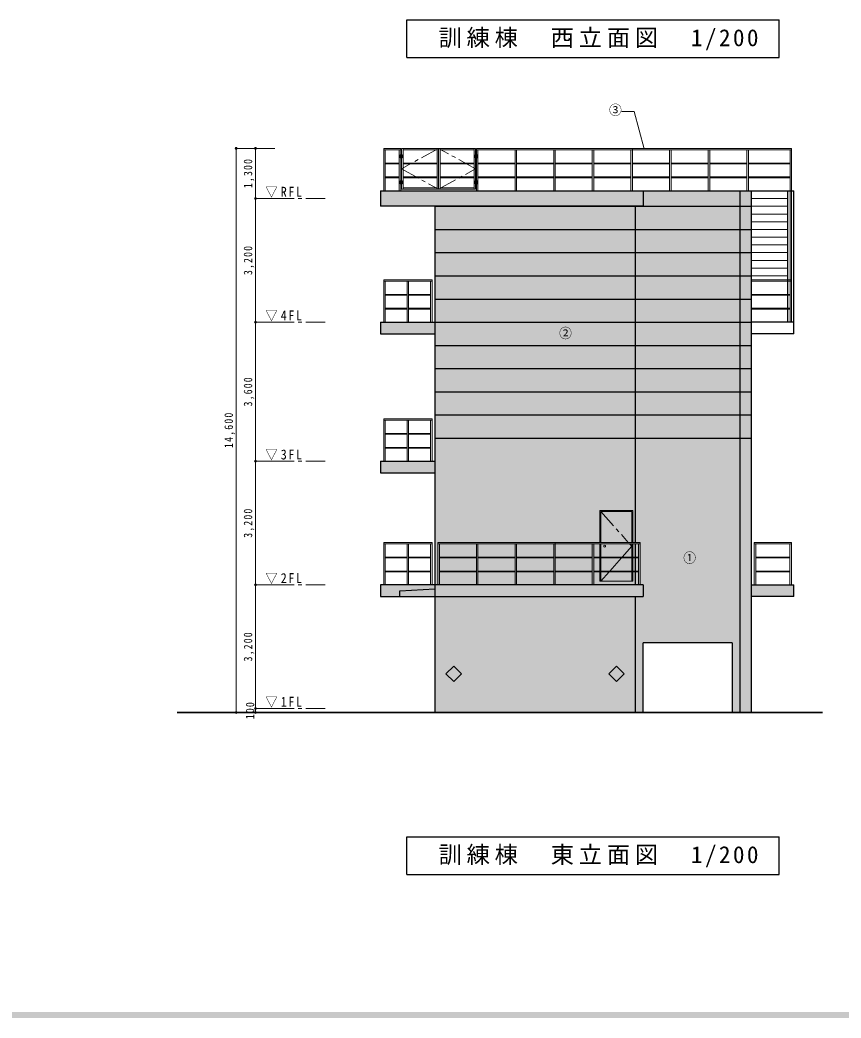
# Model space of a CAD drawing. Units: millimetres at full size. Extents: x -38230 to 40344, y -28542 to 27899.
# Drawn here: x -16975 to 4280, y -27721 to -1888 of the extents above; entities that cross this region are included whole.
import ezdxf
from ezdxf.enums import TextEntityAlignment as Align

# ---------------------------------------------------------------- set-up
doc = ezdxf.new("R2010")
doc.units = ezdxf.units.MM
doc.header["$LTSCALE"] = 100
doc.header["$PDMODE"] = 32
doc.header["$PDSIZE"] = 50
doc.linetypes.add('CHAIN1', pattern=[8, 5, -1, 1, -1])
for name, color, linetype, lineweight in [('1-2_細線', 7, 'Continuous', 18), ('1-3_中線', 3, 'Continuous', 25), ('1-4_太線', 2, 'Continuous', 35), ('1-8_ﾊｯﾁﾝｸﾞ', 4, 'Continuous', 9), ('1-A_中芯線', 4, 'CHAIN1', 9), ('1-D_文字', 7, 'Continuous', 18), ('1-E_寸法', 4, 'Continuous', 9), ('4-1_寸法', 4, 'Continuous', 9)]:
    doc.layers.add(name, color=color, linetype=linetype, lineweight=lineweight)
for name, color, linetype in [('2-D_2-Dﾚｲﾔ', 9, 'Continuous'), ('3-D_文字', 134, 'Continuous'), ('4-D_文字', 7, 'Continuous'), ('F-D', 150, 'Continuous')]:
    doc.layers.add(name, color=color, linetype=linetype)
doc.styles.add('ＭＳ ゴシック', font='')
doc.styles.get('ＭＳ ゴシック').set_extended_font_data('MS Gothic')

msp = doc.modelspace()

# ---------------------------------------------------------------- linework, layer by layer
at = {"layer": '1-2_細線'}
for p, q in [((-7558.9, -5210.6), (-7558.9, -6310.6)), ((-7118.9, -5210.6), (-7558.9, -5210.6)), ((-7118.9, -5250.6), (-7558.9, -5250.6)), ((-7518.9, -5250.6), (-7518.9, -6310.6)), ((-7158.9, -5250.6), (-7158.9, -6310.6)), ((-7118.9, -5210.6), (-7118.9, -6310.6)), ((-7098.9, -6270.6), (-7098.9, -5210.6)), ((-7098.9, -5210.6), (-6138.9, -5210.6)), ((-7058.9, -5210.6), (-7058.9, -6270.6)), ((-7058.9, -5250.6), (-6178.9, -5250.6)), ((-6178.9, -6270.6), (-6178.9, -5210.6)), ((-6138.9, -6270.6), (-6138.9, -5210.6)), ((-5178.9, -5210.6), (-6138.9, -5210.6)), ((-6098.9, -6270.6), (-6098.9, -5210.6)), ((-5218.9, -5250.6), (-6098.9, -5250.6)), ((-5218.9, -5210.6), (-5218.9, -6270.6)), ((-5178.9, -6270.6), (-5178.9, -5210.6)), ((-5158.9, -5210.6), (-5158.9, -6310.6)), ((-5158.9, -5210.6), (3001.1, -5210.6)), ((-5158.9, -5250.6), (3001.1, -5250.6)), ((-5118.9, -5250.6), (-5118.9, -6310.6)), ((-4158.9, -5250.6), (-4158.9, -6310.6)), ((-4118.9, -5250.6), (-4118.9, -6310.6)), ((-3158.9, -6310.6), (-3158.9, -5250.6)), ((-3118.9, -5250.6), (-3118.9, -6310.6)), ((-2158.9, -6310.6), (-2158.9, -5250.6)), ((-2118.9, -5250.6), (-2118.9, -6310.6)), ((-1158.9, -6310.6), (-1158.9, -5250.6)), ((-1118.9, -5210.6), (-1118.9, -6310.6)), ((-158.9, -5250.6), (-158.9, -6310.6)), ((-118.9, -5250.6), (-118.9, -6310.6)), ((841.1, -5250.6), (841.1, -6310.6)), ((881.1, -5250.6), (881.1, -6310.6)), ((1841.1, -5250.6), (1841.1, -6310.6)), ((1881.1, -6310.6), (1881.1, -5250.6)), ((2961.1, -5250.6), (2961.1, -9710.6)), ((3001.1, -9710.6), (3001.1, -5210.6)), ((-7158.9, -5590.6), (-7518.9, -5590.6)), ((-7158.9, -5610.6), (-7518.9, -5610.6)), ((-6178.9, -5590.6), (-7058.9, -5590.6)), ((-6178.9, -5610.6), (-7058.9, -5610.6)), ((-6098.9, -5590.6), (-5218.9, -5590.6)), ((-6098.9, -5610.6), (-5218.9, -5610.6)), ((-4158.9, -5590.6), (-5118.9, -5590.6)), ((-4158.9, -5610.6), (-5118.9, -5610.6)), ((-3158.9, -5590.6), (-4118.9, -5590.6)), ((-3158.9, -5610.6), (-4118.9, -5610.6)), ((-2158.9, -5590.6), (-3118.9, -5590.6)), ((-2158.9, -5610.6), (-3118.9, -5610.6)), ((-1158.9, -5590.6), (-2118.9, -5590.6)), ((-1158.9, -5610.6), (-2118.9, -5610.6)), ((-158.9, -5590.6), (-1118.9, -5590.6)), ((-158.9, -5610.6), (-1118.9, -5610.6)), ((841.1, -5590.6), (-118.9, -5590.6)), ((841.1, -5610.6), (-118.9, -5610.6)), ((1841.1, -5590.6), (881.1, -5590.6)), ((1841.1, -5610.6), (881.1, -5610.6)), ((2961.1, -5590.6), (1881.1, -5590.6)), ((2961.1, -5610.6), (1881.1, -5610.6)), ((-7158.9, -5950.6), (-7518.9, -5950.6)), ((-7158.9, -5970.6), (-7518.9, -5970.6)), ((-6178.9, -5950.6), (-7058.9, -5950.6)), ((-6178.9, -5970.6), (-7058.9, -5970.6)), ((-6098.9, -5950.6), (-5218.9, -5950.6)), ((-6098.9, -5970.6), (-5218.9, -5970.6)), ((-4158.9, -5950.6), (-5118.9, -5950.6)), ((-4158.9, -5970.6), (-5118.9, -5970.6)), ((-3158.9, -5950.6), (-4118.9, -5950.6)), ((-3158.9, -5970.6), (-4118.9, -5970.6)), ((-2158.9, -5950.6), (-3118.9, -5950.6)), ((-2158.9, -5970.6), (-3118.9, -5970.6)), ((-1158.9, -5950.6), (-2118.9, -5950.6)), ((-1158.9, -5970.6), (-2118.9, -5970.6)), ((-158.9, -5950.6), (-1118.9, -5950.6)), ((-158.9, -5970.6), (-1118.9, -5970.6)), ((841.1, -5950.6), (-118.9, -5950.6)), ((841.1, -5970.6), (-118.9, -5970.6)), ((1841.1, -5950.6), (881.1, -5950.6)), ((1841.1, -5970.6), (881.1, -5970.6)), ((2961.1, -5950.6), (1881.1, -5950.6)), ((2961.1, -5970.6), (1881.1, -5970.6)), ((-7098.9, -6270.6), (-6138.9, -6270.6)), ((-7058.9, -6230.6), (-6178.9, -6230.6)), ((-5178.9, -6270.6), (-6138.9, -6270.6)), ((-5218.9, -6230.6), (-6098.9, -6230.6)), ((1961.1, -6510.6), (2901.1, -6510.6)), ((1961.1, -6710.6), (2901.1, -6710.6)), ((1961.1, -6910.6), (2901.1, -6910.6)), ((1961.1, -7110.6), (2901.1, -7110.6)), ((1961.1, -7310.6), (2901.1, -7310.6)), ((1961.1, -7510.6), (2901.1, -7510.6)), ((1961.1, -7710.6), (2901.1, -7710.6)), ((1961.1, -7910.6), (2901.1, -7910.6)), ((1961.1, -8110.6), (2901.1, -8110.6)), ((1961.1, -8310.6), (2901.1, -8310.6)), ((1961.1, -8510.6), (2901.1, -8510.6)), ((-7558.9, -8610.6), (-7558.9, -9710.6)), ((-7558.9, -8610.6), (-6308.8, -8610.6)), ((-7558.9, -8650.6), (-6308.8, -8650.6)), ((-7518.9, -8650.6), (-7518.9, -9710.6)), ((-6953.8, -8650.6), (-6953.8, -9710.6)), ((-6913.8, -8650.6), (-6913.8, -9710.6)), ((-6348.8, -8650.6), (-6348.8, -9710.6)), ((-6308.8, -8610.6), (-6308.8, -9710.6)), ((1961.1, -8610.6), (3001.1, -8610.6)), ((1961.1, -8650.6), (3001.1, -8650.6)), ((-7518.9, -8990.6), (-6953.8, -8990.6)), ((-7518.9, -9010.6), (-6953.8, -9010.6)), ((-6913.8, -8990.6), (-6348.8, -8990.6)), ((-6913.8, -9010.6), (-6348.8, -9010.6)), ((2961.1, -8990.6), (1961.1, -8990.6)), ((2961.1, -9010.6), (1961.1, -9010.6)), ((-7518.9, -9350.6), (-6953.8, -9350.6)), ((-7518.9, -9370.6), (-6953.8, -9370.6)), ((-6913.8, -9350.6), (-6348.8, -9350.6)), ((-6913.8, -9370.6), (-6348.8, -9370.6)), ((2961.1, -9350.6), (1961.1, -9350.6)), ((2961.1, -9370.6), (1961.1, -9370.6)), ((-7558.9, -12210.6), (-7558.9, -13310.6)), ((-7558.9, -12210.6), (-6308.8, -12210.6)), ((-7558.9, -12250.6), (-6308.8, -12250.6)), ((-7518.9, -12250.6), (-7518.9, -13310.6)), ((-6953.8, -12250.6), (-6953.8, -13310.6)), ((-6913.8, -12250.6), (-6913.8, -13310.6)), ((-6348.8, -12250.6), (-6348.8, -13310.6)), ((-6308.8, -12210.6), (-6308.8, -13310.6)), ((-7518.9, -12590.6), (-6953.8, -12590.6)), ((-7518.9, -12610.6), (-6953.8, -12610.6)), ((-6913.8, -12590.6), (-6348.8, -12590.6)), ((-6913.8, -12610.6), (-6348.8, -12610.6)), ((-7518.9, -12950.6), (-6953.8, -12950.6)), ((-7518.9, -12970.6), (-6953.8, -12970.6)), ((-6913.8, -12950.6), (-6348.8, -12950.6)), ((-6913.8, -12970.6), (-6348.8, -12970.6)), ((-7558.9, -15410.6), (-7558.9, -16510.6)), ((-7558.9, -15410.6), (-6308.8, -15410.6)), ((-7558.9, -15450.6), (-6308.8, -15450.6)), ((-7518.9, -15450.6), (-7518.9, -16510.6)), ((-6953.8, -15450.6), (-6953.8, -16510.6)), ((-6913.8, -15450.6), (-6913.8, -16510.6)), ((-6348.8, -15450.6), (-6348.8, -16510.6)), ((-6308.8, -15410.6), (-6308.8, -16510.6)), ((-6158.9, -16510.6), (-6158.9, -15410.6)), ((-918.9, -15410.6), (-6158.9, -15410.6)), ((-918.9, -15450.6), (-6158.9, -15450.6)), ((-6118.9, -15450.6), (-6118.9, -16510.6)), ((-5158.9, -15450.6), (-5158.9, -16510.6)), ((-5118.9, -15450.6), (-5118.9, -16510.6)), ((-4158.9, -15450.6), (-4158.9, -16510.6)), ((-4118.9, -15450.6), (-4118.9, -16510.6)), ((-3158.9, -15450.6), (-3158.9, -16510.6)), ((-3118.9, -15410.6), (-3118.9, -16510.6)), ((-2158.9, -15450.6), (-2158.9, -16510.6)), ((-2118.9, -16510.6), (-2118.9, -15450.6)), ((-958.9, -15450.6), (-958.9, -16510.6)), ((-918.9, -15410.6), (-918.9, -16510.6)), ((2033.6, -15410.6), (2033.6, -16510.6)), ((2997.7, -15410.6), (2033.6, -15410.6)), ((2997.7, -15450.6), (2033.6, -15450.6)), ((2073.6, -15450.6), (2073.6, -16510.6)), ((2957.7, -15450.6), (2957.7, -16510.6)), ((2997.7, -15410.6), (2997.7, -16510.6)), ((-7518.9, -15790.6), (-6953.8, -15790.6)), ((-7518.9, -15810.6), (-6953.8, -15810.6)), ((-6913.8, -15790.6), (-6348.8, -15790.6)), ((-6913.8, -15810.6), (-6348.8, -15810.6)), ((-5158.9, -15790.6), (-6118.9, -15790.6)), ((-5158.9, -15810.6), (-6118.9, -15810.6)), ((-4158.9, -15790.6), (-5118.9, -15790.6)), ((-4158.9, -15810.6), (-5118.9, -15810.6)), ((-3158.9, -15790.6), (-4118.9, -15790.6)), ((-3158.9, -15810.6), (-4118.9, -15810.6)), ((-2158.9, -15790.6), (-3118.9, -15790.6)), ((-2158.9, -15810.6), (-3118.9, -15810.6)), ((-958.9, -15790.6), (-2118.9, -15790.6)), ((-958.9, -15810.6), (-2118.9, -15810.6)), ((2957.7, -15790.6), (2073.6, -15790.6)), ((2957.7, -15810.6), (2073.6, -15810.6)), ((-7518.9, -16150.6), (-6953.8, -16150.6)), ((-7518.9, -16170.6), (-6953.8, -16170.6)), ((-6913.8, -16150.6), (-6348.8, -16150.6)), ((-6913.8, -16170.6), (-6348.8, -16170.6)), ((-5158.9, -16150.6), (-6118.9, -16150.6)), ((-5158.9, -16170.6), (-6118.9, -16170.6)), ((-4158.9, -16150.6), (-5118.9, -16150.6)), ((-4158.9, -16170.6), (-5118.9, -16170.6)), ((-3158.9, -16150.6), (-4118.9, -16150.6)), ((-3158.9, -16170.6), (-4118.9, -16170.6)), ((-2158.9, -16150.6), (-3118.9, -16150.6)), ((-2158.9, -16170.6), (-3118.9, -16170.6)), ((-958.9, -16150.6), (-2118.9, -16150.6)), ((-958.9, -16170.6), (-2118.9, -16170.6)), ((2957.7, -16150.6), (2073.6, -16150.6)), ((2957.7, -16170.6), (2073.6, -16170.6))]:
    msp.add_line(p, q, dxfattribs=at)
for points in [[(-7133.9, -5460.6), (-7083.9, -5460.6), (-7083.9, -5380.6), (-7133.9, -5380.6)], [(-5193.9, -5460.6), (-5143.9, -5460.6), (-5143.9, -5380.6), (-5193.9, -5380.6)], [(-7133.9, -6130.6), (-7083.9, -6130.6), (-7083.9, -6050.6), (-7133.9, -6050.6)], [(-5193.9, -6130.6), (-5143.9, -6130.6), (-5143.9, -6050.6), (-5193.9, -6050.6)]]:
    msp.add_lwpolyline(points, close=True, dxfattribs=at)
at = {"layer": '1-3_中線'}
for p, q in [((-7638.9, -6310.6), (-7638.9, -6710.6)), ((-7638.9, -6310.6), (3061.1, -6310.6)), ((-838.9, -6310.6), (-838.9, -6710.6)), ((1661.1, -6310.6), (1661.1, -19810.6)), ((1961.1, -19810.6), (1961.1, -6310.6)), ((2901.1, -9710.6), (2901.1, -6310.6)), ((3061.1, -10010.6), (3061.1, -6310.6)), ((-838.9, -6710.6), (-7638.9, -6710.6)), ((-6238.9, -6710.6), (-6238.9, -19810.6)), ((-1038.9, -15410.6), (-1038.9, -6710.6)), ((-7638.9, -9710.6), (-7638.9, -10010.6)), ((-7638.9, -9710.6), (-6238.9, -9710.6)), ((3061.1, -9710.6), (1961.1, -9710.6)), ((-7638.9, -10010.6), (-6238.9, -10010.6)), ((3061.1, -10010.6), (1961.1, -10010.6)), ((-7638.9, -13310.6), (-7638.9, -13610.6)), ((-7638.9, -13310.6), (-6238.9, -13310.6)), ((-7638.9, -13610.6), (-6238.9, -13610.6)), ((-1038.9, -15790.6), (-1038.9, -15450.6)), ((-1038.9, -16150.6), (-1038.9, -15810.6)), ((-1038.9, -16510.6), (-1038.9, -16170.6)), ((-7638.9, -16510.6), (-7638.9, -16810.6)), ((-6238.9, -16510.6), (-7638.9, -16510.6)), ((-838.9, -16510.6), (-6238.9, -16510.6)), ((-838.9, -16510.6), (-838.9, -16810.6)), ((1961.1, -16510.6), (3061.1, -16510.6)), ((3061.1, -16810.6), (3061.1, -16510.6)), ((-7138.9, -16660.6), (-6238.9, -16610.6)), ((-7138.9, -16810.6), (-7138.9, -16660.6)), ((-7638.9, -16810.6), (-838.9, -16810.6)), ((-1038.9, -19810.6), (-1038.9, -16810.6)), ((3061.1, -16810.6), (1961.1, -16810.6)), ((-838.9, -19810.6), (-838.9, -18010.6)), ((1461.1, -18010.6), (-838.9, -18010.6)), ((1461.1, -18010.6), (1461.1, -19810.6))]:
    msp.add_line(p, q, dxfattribs=at)
for points in [[(-6957.2, -2860.5), (-6957.2, -1887.8), (2679.4, -1887.8)], [(-6957.2, -2860.5), (2679.4, -2860.5), (2679.4, -1887.8)], [(-6957.2, -24005.4), (-6957.2, -23032.7), (2679.4, -23032.7)], [(-6957.2, -24005.4), (2679.4, -24005.4), (2679.4, -23032.7)]]:
    msp.add_lwpolyline(points, dxfattribs=at)
at = {"layer": '1-4_太線'}
msp.add_line((3798.2, -19810.6), (-12908.5, -19810.6), dxfattribs=at)
at = {"layer": '1-8_ﾊｯﾁﾝｸﾞ'}
for p, q in [((-1963.9, -14585.6), (-1113.9, -14585.6)), ((-1963.9, -15410.6), (-1963.9, -14585.6)), ((-1138.9, -14610.6), (-1938.9, -14610.6)), ((-1938.9, -14610.6), (-1938.9, -15410.6)), ((-1138.9, -14610.6), (-1138.9, -15410.6)), ((-1113.9, -15410.6), (-1113.9, -14585.6)), ((-1963.9, -15790.6), (-1963.9, -15450.6)), ((-1938.9, -15450.6), (-1938.9, -15790.6)), ((-1138.9, -15450.6), (-1138.9, -15790.6)), ((-1113.9, -15790.6), (-1113.9, -15450.6)), ((-1963.9, -16150.6), (-1963.9, -15810.6)), ((-1938.9, -15810.6), (-1938.9, -16150.6)), ((-1138.9, -15810.6), (-1138.9, -16150.6)), ((-1113.9, -16150.6), (-1113.9, -15810.6)), ((-1963.9, -16410.6), (-1963.9, -16170.6)), ((-1938.9, -16170.6), (-1938.9, -16410.6)), ((-1138.9, -16170.6), (-1138.9, -16410.6)), ((-1113.9, -16410.6), (-1113.9, -16170.6)), ((-1963.9, -16410.6), (-1113.9, -16410.6))]:
    msp.add_line(p, q, dxfattribs=at)
at = {"layer": '1-8_ﾊｯﾁﾝｸﾞ', "linetype": 'CHAIN1'}
for p, q in [((-1938.9, -14610.6), (-1227.8, -15410.6)), ((-1192.2, -15450.6), (-1138.9, -15510.6)), ((-1138.9, -15510.6), (-1387.8, -15790.6)), ((-1405.6, -15810.6), (-1707.8, -16150.6)), ((-1725.6, -16170.6), (-1938.9, -16410.6))]:
    msp.add_line(p, q, dxfattribs=at)
at = {"layer": '1-8_ﾊｯﾁﾝｸﾞ', "color": 1, "lineweight": 18}
for points in [[(-5747.8, -18610.6), (-5947.8, -18810.6), (-5747.8, -19010.6), (-5547.8, -18810.6)], [(-1530, -18610.6), (-1330, -18810.6), (-1530, -19010.6), (-1730, -18810.6)]]:
    msp.add_lwpolyline(points, close=True, dxfattribs=at)
at = {"layer": '1-8_ﾊｯﾁﾝｸﾞ'}
msp.add_circle((-1838.9, -15510.6), 25, dxfattribs=at)
at = {"layer": '1-A_中芯線'}
for p, q in [((-6138.9, -5210.6), (-7098.9, -5740.6)), ((-5178.9, -5740.6), (-6138.9, -5210.6)), ((-7098.9, -5740.6), (-6138.9, -6270.6)), ((-6138.9, -6270.6), (-5178.9, -5740.6)), ((-10376.5, -6510.6), (-9018.5, -6510.6)), ((-10376.5, -9710.6), (-9018.5, -9710.6)), ((-10376.5, -13310.6), (-9018.5, -13310.6)), ((-10376.5, -16510.6), (-9018.5, -16510.6)), ((-10376.5, -19710.6), (-9018.5, -19710.6))]:
    msp.add_line(p, q, dxfattribs=at)
at = {"layer": '1-E_寸法'}
for p, q in [((-11376.5, -5210.6), (-10876.5, -5210.6)), ((-11376.5, -19810.6), (-11376.5, -5210.6)), ((-10876.5, -5210.6), (-10376.5, -5210.6)), ((-10876.5, -6510.6), (-10876.5, -5210.6)), ((-10876.5, -6510.6), (-10376.5, -6510.6)), ((-10876.5, -9710.6), (-10876.5, -6510.6)), ((-10876.5, -13310.6), (-10876.5, -9710.6)), ((-10876.5, -9710.6), (-10376.5, -9710.6)), ((-10876.5, -13310.6), (-10376.5, -13310.6)), ((-10876.5, -16510.6), (-10876.5, -13310.6)), ((-10876.5, -16510.6), (-10376.5, -16510.6)), ((-10876.5, -19710.6), (-10876.5, -16510.6)), ((-11376.5, -19810.6), (-10876.5, -19810.6)), ((-10876.5, -19710.6), (-10376.5, -19710.6)), ((-10876.5, -19810.6), (-10876.5, -19710.6)), ((-10876.5, -19810.6), (-10376.5, -19810.6))]:
    msp.add_line(p, q, dxfattribs=at)
at = {"layer": '1-E_寸法', "color": 2}
for p in [(-11376.5, -5210.6), (-10876.5, -5210.6), (-10876.5, -6510.6), (-10876.5, -9710.6), (-10876.5, -13310.6), (-10876.5, -16510.6), (-11376.5, -19810.6), (-10876.5, -19710.6), (-10876.5, -19810.6)]:
    msp.add_point(p, dxfattribs=at)
at = {"layer": '2-D_2-Dﾚｲﾔ', "color": 253}
for points in [[(-7638.9, -6310.6), (-7638.9, -6710.6), (-6238.9, -6710.6)], [(1961.1, -6310.6), (-7638.9, -6310.6), (-6238.9, -6710.6)], [(-6238.9, -13310.6), (1961.1, -13310.6), (1961.1, -6310.6)], [(1961.1, -6310.6), (-6238.9, -6710.6), (-6238.9, -9710.6)], [(-6238.9, -9710.6), (-6238.9, -13310.6), (1961.1, -6310.6)], [(-7638.9, -9710.6), (-7638.9, -10010.6), (-6238.9, -10010.6)], [(-6238.9, -9710.6), (-7638.9, -9710.6), (-6238.9, -10010.6)]]:
    msp.add_solid(points, dxfattribs=at)
at = {"layer": '2-D_2-Dﾚｲﾔ'}
for points in [[(-6238.9, -13310.6), (-7638.9, -13310.6), (-6238.9, -13610.6), (-7638.9, -13610.6)], [(-1963.9, -14585.6), (-6238.9, -13310.6), (-6238.9, -16510.6)], [(1961.1, -13310.6), (-6238.9, -13310.6), (-1963.9, -14585.6)], [(1961.1, -13310.6), (-1963.9, -14585.6), (-1113.9, -14585.6)], [(-1113.9, -16410.6), (1961.1, -16510.6), (1961.1, -13310.6)], [(1961.1, -13310.6), (-1113.9, -14585.6), (-1113.9, -16410.6)], [(-1963.9, -16410.6), (-1963.9, -14585.6), (-6238.9, -16510.6)], [(-7638.9, -16510.6), (-7638.9, -16810.6), (-6238.9, -16810.6)], [(-6238.9, -16510.6), (-7638.9, -16510.6), (-6238.9, -16810.6)], [(-1963.9, -16410.6), (-6238.9, -16510.6), (1461.1, -18010.6)], [(-6238.9, -16510.6), (-6238.9, -19810.6), (-838.9, -18010.6)], [(-6238.9, -16510.6), (-838.9, -18010.6), (1461.1, -18010.6)], [(3061.1, -16810.6), (-1113.9, -16410.6), (-1963.9, -16410.6)], [(1961.1, -16810.6), (3061.1, -16810.6), (-1963.9, -16410.6)], [(-1963.9, -16410.6), (1461.1, -18010.6), (1961.1, -16810.6)], [(3061.1, -16810.6), (1961.1, -16510.6), (-1113.9, -16410.6)], [(3061.1, -16810.6), (3061.1, -16510.6), (1961.1, -16510.6)], [(1461.1, -19810.6), (1961.1, -19810.6), (1961.1, -16810.6)], [(1461.1, -18010.6), (1461.1, -19810.6), (1961.1, -16810.6)], [(-6238.9, -19810.6), (-838.9, -19810.6), (-838.9, -18010.6)]]:
    msp.add_solid(points, dxfattribs=at)
at = {"layer": '2-D_2-Dﾚｲﾔ', "color": 254}
msp.add_solid([(-1963.9, -14585.6), (-1113.9, -14585.6), (-1963.9, -16410.6), (-1113.9, -16410.6)], dxfattribs=at)
at = {"layer": '3-D_文字'}
for p, q in [((-6238.9, -6710.6), (1961.1, -6710.6)), ((-6238.9, -7310.6), (1961.1, -7310.6)), ((-6238.9, -7910.6), (1961.1, -7910.6)), ((-6238.9, -8510.6), (1961.1, -8510.6)), ((-6238.9, -9110.6), (1961.1, -9110.6)), ((-6238.9, -9710.6), (1961.1, -9710.6)), ((-6238.9, -10310.6), (1961.1, -10310.6)), ((-6238.9, -10910.6), (1961.1, -10910.6)), ((-6238.9, -11510.6), (1961.1, -11510.6)), ((-6238.9, -12110.6), (1961.1, -12110.6)), ((-6238.9, -12710.6), (1961.1, -12710.6))]:
    msp.add_line(p, q, dxfattribs=at)
at = {"layer": '4-1_寸法'}
msp.add_lwpolyline([(-1403.5, -4256.3), (-1074, -4256.3), (-814, -5226.7)], dxfattribs=at)
at = {"layer": 'F-D'}
msp.add_solid([(-38230.5, -27721.4), (-38230.5, -27561.4), (39005.4, -27721.4), (39005.4, -27561.4)], dxfattribs=at)

# ---------------------------------------------------------------- texts
at = {"layer": '1-D_文字', "color": 2, "char_height": 439.9, "attachment_point": 7, "style": 'ＭＳ ゴシック'}
for s, insert in [('\\T1.21;訓練棟\u3000西立面図\u30001/200', (-6138.9, -2674.2)), ('\\T1.21;訓練棟\u3000東立面図\u30001/200', (-6138.9, -23819.1))]:
    msp.add_mtext(s, dxfattribs=dict(at, insert=insert))
at = {"layer": '1-D_文字', "char_height": 256.6, "attachment_point": 7, "style": 'ＭＳ ゴシック'}
for s, insert in [('\\T1.26;\\W0.9;▽RFL', (-10622, -6486.1)), ('\\T1.26;\\W0.9;▽4FL', (-10622, -9686.1)), ('\\T1.26;\\W0.9;▽3FL', (-10622, -13286.1)), ('\\T1.26;\\W0.9;▽2FL', (-10622, -16486.1)), ('\\T1.26;\\W0.9;▽1FL', (-10622, -19686.1))]:
    msp.add_mtext(s, dxfattribs=dict(at, insert=insert))
at = {"layer": '1-E_寸法', "color": 7, "char_height": 219.9, "attachment_point": 7, "rotation": 90, "style": 'ＭＳ ゴシック'}
for s, insert in [('\\T1.23;\\W0.85;1,300', (-10906.5, -6240.6)), ('\\T1.23;\\W0.85;3,200', (-10906.5, -8490.6)), ('\\T1.23;\\W0.85;3,600', (-10906.5, -11890.6)), ('\\T1.24;\\W0.85;14,600', (-11406.5, -12968.1)), ('\\T1.23;\\W0.85;3,200', (-10906.5, -15290.6)), ('\\T1.23;\\W0.85;3,200', (-10906.5, -18490.6)), ('\\T1.23;\\W0.85;100', (-10906.5, -19985.6))]:
    msp.add_mtext(s, dxfattribs=dict(at, insert=insert))
at = {"layer": '4-D_文字', "style": 'ＭＳ ゴシック', "width": 0.95}
for s, p in [('③', (-1726.9, -4423.1)), ('②', (-3019.2, -10199.6)), ('①', (193.7, -16015))]:
    msp.add_text(s, height=256.6, dxfattribs=at).set_placement(p, align=Align.BOTTOM_LEFT)

doc.saveas('drawing.dxf')
